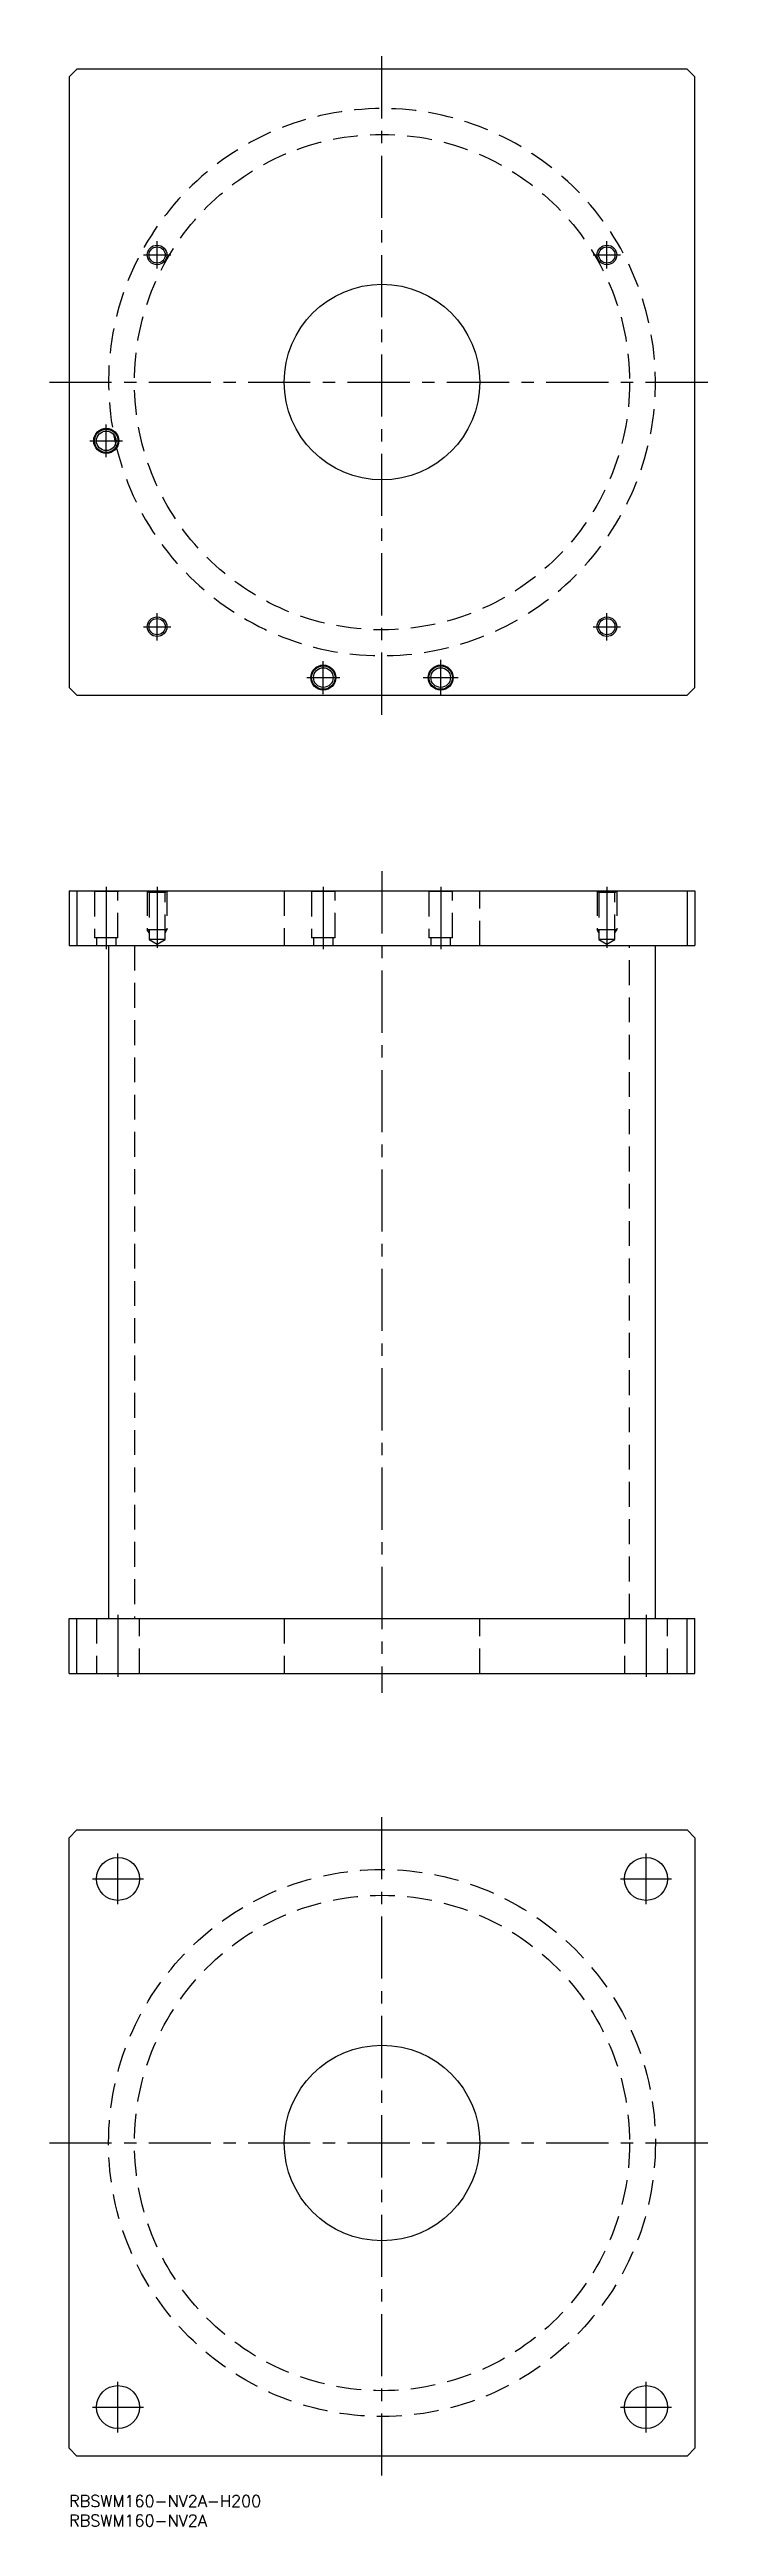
# Model space of a CAD drawing. Extents: x -5 to 165, y -8 to 625.
import ezdxf

# ---------------------------------------------------------------- set-up
doc = ezdxf.new("R2010")
doc.units = 0
doc.header["$LTSCALE"] = 0.5
doc.linetypes.add('CENTER', pattern=[50.8, 31.75, -6.35, 6.35, -6.35])
doc.linetypes.add('DASHED', pattern=[19.05, 12.7, -6.35])
for name, color, linetype in [('MSM_CENTER', 1, 'CENTER'), ('MSM_CONTINUOUS', 7, 'CONTINUOUS'), ('MSM_DASHED', 4, 'DASHED'), ('MSM_NARROW', 5, 'CONTINUOUS'), ('MSM_PART_NUMBER', 7, 'CONTINUOUS')]:
    doc.layers.add(name, color=color, linetype=linetype)
doc.styles.get("Standard").update_dxf_attribs({"font": 'txt.shx', "height": 3, "bigfont": 'bigfont.shx'})

msp = doc.modelspace()

# ---------------------------------------------------------------- linework, layer by layer
at = {"layer": 'MSM_CENTER'}
for p, q in [((80, 455), (80, 625)), ((19, 572.5), (26, 572.5)), ((22.5, 569), (22.5, 576)), ((134, 572.5), (141, 572.5)), ((137.5, 569), (137.5, 576)), ((-5, 540), (165, 540)), ((9.5, 520.8), (9.5, 529.2)), ((5.3, 525), (13.7, 525)), ((19, 477.5), (26, 477.5)), ((22.5, 474), (22.5, 481)), ((134, 477.5), (141, 477.5)), ((137.5, 474), (137.5, 481)), ((65, 460.3), (65, 468.7)), ((95, 460), (95, 469)), ((60.8, 464.5), (69.2, 464.5)), ((90.5, 464.5), (99.5, 464.5)), ((80, 415), (80, 205)), ((9.5, 411), (9.5, 395)), ((22.5, 411), (22.5, 395.407)), ((65, 411), (65, 395)), ((95, 411), (95, 395)), ((137.5, 411), (137.5, 395.407)), ((12.5, 225), (12.5, 209)), ((147.5, 225), (147.5, 209)), ((80, 5), (80, 175)), ((12.5, 151), (12.5, 164)), ((147.5, 151), (147.5, 164)), ((6, 157.5), (19, 157.5)), ((141, 157.5), (154, 157.5)), ((-5, 90), (165, 90)), ((12.5, 16), (12.5, 29)), ((147.5, 16), (147.5, 29)), ((6, 22.5), (19, 22.5)), ((141, 22.5), (154, 22.5))]:
    msp.add_line(p, q, dxfattribs=at)
at = {"layer": 'MSM_CONTINUOUS'}
for p, q in [((2, 620), (0, 618)), ((0, 618), (0, 462)), ((158, 620), (2, 620)), ((160, 618), (158, 620)), ((160, 462), (160, 618)), ((0, 462), (2, 460)), ((2, 460), (158, 460)), ((158, 460), (160, 462)), ((0, 410), (160, 410)), ((0, 410), (0, 396)), ((2, 410), (2, 396)), ((158, 410), (158, 396)), ((160, 410), (160, 396)), ((0, 396), (160, 396)), ((10.1, 396), (10.1, 224)), ((149.9, 224), (149.9, 396)), ((0, 210), (0, 224)), ((0, 224), (160, 224)), ((2, 210), (2, 224)), ((158, 210), (158, 224)), ((160, 210), (160, 224)), ((0, 210), (160, 210)), ((0, 168), (2, 170)), ((0, 12), (0, 168)), ((2, 170), (158, 170)), ((158, 170), (160, 168)), ((160, 168), (160, 12)), ((2, 10), (0, 12)), ((158, 10), (2, 10)), ((160, 12), (158, 10))]:
    msp.add_line(p, q, dxfattribs=at)
for centre, radius in [((22.5, 572.5), 2.067), ((137.5, 572.5), 2.067), ((80, 540), 25), ((9.5, 525), 3.2), ((9.5, 525), 3), ((9.5, 525), 2.5), ((22.5, 477.5), 2.067), ((137.5, 477.5), 2.067), ((65, 464.5), 3.2), ((65, 464.5), 3), ((65, 464.5), 2.5), ((95, 464.5), 3.2), ((95, 464.5), 3), ((95, 464.5), 2.5), ((12.5, 157.5), 5.5), ((147.5, 157.5), 5.5), ((80, 90), 25), ((12.5, 22.5), 5.5), ((147.5, 22.5), 5.5)]:
    msp.add_circle(centre, radius, dxfattribs=at)
msp.add_arc((80, 540), 69.9, 191.020888, 193.002068, dxfattribs=at)
at = {"layer": 'MSM_DASHED'}
for p, q in [((6.3, 410), (6.5, 409.8)), ((6.5, 409.8), (6.5, 398)), ((12.5, 409.8), (6.5, 409.8)), ((12.5, 409.8), (12.7, 410)), ((12.5, 398), (12.5, 409.8)), ((20, 410), (20.433, 409.567)), ((20, 410), (20, 400)), ((20.433, 409.567), (20.433, 397.6)), ((24.567, 409.567), (20.433, 409.567)), ((24.567, 409.567), (25, 410)), ((24.567, 397.6), (24.567, 409.567)), ((25, 410), (25, 400)), ((55, 410), (55, 396)), ((61.8, 410), (62, 409.8)), ((62, 409.8), (62, 398)), ((68, 409.8), (62, 409.8)), ((68, 409.8), (68.2, 410)), ((68, 398), (68, 409.8)), ((91.8, 410), (92, 409.8)), ((92, 409.8), (92, 398)), ((98, 409.8), (92, 409.8)), ((98, 409.8), (98.2, 410)), ((98, 398), (98, 409.8)), ((105, 396), (105, 410)), ((135, 410), (135.433, 409.567)), ((135, 410), (135, 400)), ((135.433, 409.567), (135.433, 397.6)), ((139.567, 409.567), (135.433, 409.567)), ((139.567, 409.567), (140, 410)), ((139.567, 397.6), (139.567, 409.567)), ((140, 410), (140, 400)), ((25, 400), (20, 400)), ((20.433, 399.25), (20, 400)), ((24.567, 399.25), (25, 400)), ((140, 400), (135, 400)), ((135.433, 399.25), (135, 400)), ((139.567, 399.25), (140, 400)), ((12.5, 398), (6.5, 398)), ((7, 398), (7, 396)), ((12, 396), (12, 398)), ((16.7, 396), (16.7, 224)), ((20.433, 397.6), (22.5, 396.407)), ((24.567, 397.6), (20.433, 397.6)), ((22.5, 396.407), (24.567, 397.6)), ((68, 398), (62, 398)), ((62.5, 398), (62.5, 396)), ((67.5, 396), (67.5, 398)), ((98, 398), (92, 398)), ((92.5, 398), (92.5, 396)), ((97.5, 396), (97.5, 398)), ((135.433, 397.6), (137.5, 396.407)), ((139.567, 397.6), (135.433, 397.6)), ((137.5, 396.407), (139.567, 397.6)), ((143.3, 224), (143.3, 396)), ((7, 224), (7, 210)), ((18, 210), (18, 224)), ((55, 224), (55, 210)), ((105, 210), (105, 224)), ((142, 224), (142, 210)), ((153, 210), (153, 224))]:
    msp.add_line(p, q, dxfattribs=at)
for centre, radius in [((80, 540), 63.3), ((80, 90), 69.9), ((80, 90), 63.3)]:
    msp.add_circle(centre, radius, dxfattribs=at)
msp.add_arc((80, 540), 69.9, 193.002068, 191.020888, dxfattribs=at)
at = {"layer": 'MSM_NARROW'}
for centre in [(22.5, 572.5), (137.5, 572.5), (22.5, 477.5), (137.5, 477.5)]:
    msp.add_circle(centre, 2.5, dxfattribs=at)

# ---------------------------------------------------------------- texts
at = {"layer": 'MSM_PART_NUMBER'}
for s, p in [('RBSWM160-NV2A-H200', (0, -3)), ('RBSWM160-NV2A', (0, -8))]:
    msp.add_text(s, height=3, dxfattribs=at).set_placement(p)

doc.saveas('drawing.dxf')
